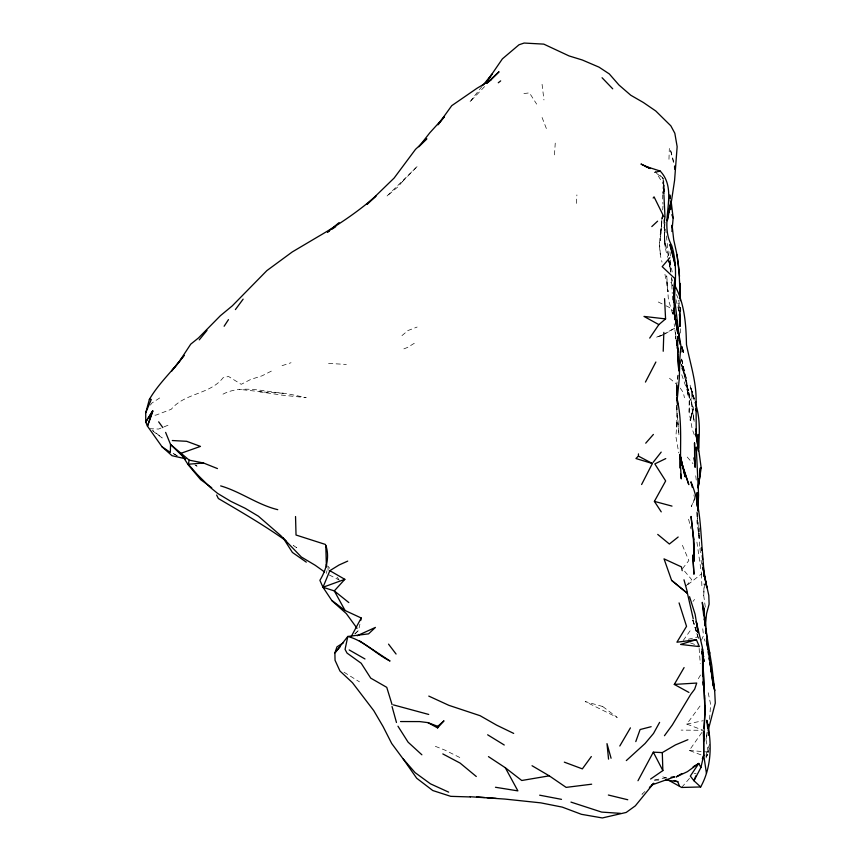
<?xml version="1.0" encoding="UTF-8"?>
<svg xmlns="http://www.w3.org/2000/svg" width="861" height="861" viewBox="0 0 861 861"><rect width="100%" height="100%" fill="white"/><g stroke="black" fill="none" stroke-linecap="round" stroke-linejoin="round"><path stroke-width="0.65" stroke-dasharray="4.3 3.23" d="M676.918 405.509L678.974 435.096L676.423 406.252M677.564 351.858L677.725 336.629L677.715 353.107M676.778 405.251L676.768 427.53L677.058 420.975L675.896 436.602L678.759 452.886M694.289 434.848L692.287 429.348L689.101 412.096L689.198 394.715L684.581 373.868L680.308 359.855M697.066 512.489L696.99 522.369L699.197 538.222L697.625 518.139M697.281 518.268L697.335 513.038L697.55 516.869M705.32 607.134L703.728 595.5L704.018 583.758M664.38 193.725L663.045 178.281L658.439 173.728M677.672 351.514L677.898 338.255L677.672 352.041L674.141 323.854M663.433 193.467L663.594 184.609L664.186 191.594L662.669 177.818M680.75 309.626L680.212 326.47M668.416 255.835L664.477 239.562L664.907 222.364C664.186 234.17 663.788 246.289 667.921 257.59M663.487 193.133L663.809 181.154L662.421 193.424M668.965 159.274L669.331 148.458M680.62 333.035L680.577 318.355M670.332 271.861L670.611 259.183M689.101 412.096L689.661 399.02L686.228 383.511L693.342 408.211L690.027 420.19L690.5 420.566L693.557 408.684L690.027 420.19L693.342 408.211L681.105 372.921M663.616 193.176L663.971 185.352L662.722 177.7M576.483 203.39L576.892 194.909M670.03 198.816L670.245 194.866L670.375 198.805M669.912 201.043L670.245 194.866M664.627 217.381L664.154 228.187L663.788 217.144M679.609 326.653L680.502 309.885L678.672 300.263M677.844 379.098L678.07 375.321M703.728 595.5L704.427 584.016M554.473 154.851L555.248 143.13M677.93 336.769L677.23 345.939L678.048 350.244L677.919 336.942M662.012 217.467L660.344 240.499L662.464 214.486M662.647 209.933L662.959 206.166M680.082 326.62L680.556 305.504M326.599 573.404L326.825 570.918M662.453 214.529L660.409 234.892L661.065 228.014C659.386 239.272 658.633 251.068 662.023 262.099M709.561 719.387L710.626 704.298L707.807 690.845M665.144 217.176L664.326 224.85L664.477 239.562M678.07 338.061L677.23 345.939L678.048 336.457M677.058 381.993L676.789 384.307L668.975 377.807M677.392 379.389L678.07 374.18M709.303 748.144L708.205 753.321L706.138 756.787L708.172 752.062L705.977 739.244L707.118 731.828M355.087 633.868L358.574 630.392L359.909 624.203M705.977 739.244L707.225 734.175M679.092 321.96L680.534 316.428L679.103 320.044M705.955 755.269L709.55 744.259M694.849 498.842L691.351 506.569L694.17 499.358M701.478 640.132L703.512 635.547L702.544 627.034M705.966 757.992L708.205 753.321L705.966 756.442M698.336 678.694L700.897 674.421M701.855 732.496L689.295 750.458L701.328 754.979M700.025 706.031L686.777 724.079L703.243 730.311L681.126 730.106M683.236 640.476L690.242 630.607M150.384 405.09L151.827 403.099L161.05 397.072M693.03 601.419L694.504 599.428M689.467 778.419L681.643 787.46M682.472 568.69L688.854 560.533L681.869 544.012M482.052 86.358L469.557 102.276L486.271 84.841M644.932 791.507L641.994 794.262L643.845 792.55M354.754 633.911L358.574 630.392M401.969 335.607L407.996 330.538L417.122 327.04M696.926 542.118L701.5 573.878L685.743 586.319L691.652 579.571L683.311 569.681M414.281 343.302L407.501 347.457L401.022 349.975M664.541 334.165L675.175 327.901M662.496 334.843L675.089 327.901M271.323 371.134L262.078 375.805L250.605 379.486L241.22 384.318L228.52 376.472L223.042 377.807C210.019 394.553 184.846 392.831 171.253 409.276L155.841 415.163L153.312 415.12M223.01 394.155C241.704 384.135 265.866 392.185 285.96 393.434L306.193 397.631L282.171 395.156L259.839 391.798L286.315 393.477M660.204 336.102L662.378 335.133M167.97 425.248L158.585 429.058L149.706 428.703M662.044 335.112L655.802 337.469L661.603 335.284M282.064 365.677L291.029 362.729M688.305 639.239L697.173 637.086M686.777 724.079L703.233 720.689M666.339 777.752L652.95 780.249L660.613 780.088M523.94 93.548L529.44 92.87L536.651 104.106M694.095 773.565L696.14 773.533M262.002 391.863L239.444 389.376M328.558 363.417L346.337 364.429M689.295 750.458L708.172 752.062M666.866 778.172L662.001 776.622L664.326 777.892M690.479 642.963L697.733 645.459M435.354 746.326L444.933 750.114L461.625 758.423M658.267 301.996L664.853 305.224M665.951 305.763L669.245 307.377L672.667 310.746M329.246 574.944L339.514 580.206M173.169 453.499L178.582 456.653L171.963 452.703M344.013 672.204L359.478 681.858M293.526 545.648L296.787 547.779L293.623 545.476M194.866 464.768L197.051 466.21L195.016 464.606M152.827 431.027L162.212 437.969L152.375 430.102M656.965 173.685L663.045 178.281L664.369 189.743L663.971 185.352L655.404 171.178M687.229 457.051L692.965 463.616M328.019 566.258L329.666 568.249M337.049 577.214L338.685 579.205M681.557 368.476C688.316 375.988 686.572 387.106 688.068 396.308L686.045 380.024L687.067 385.427L681.428 363.633M680.255 388.107L683.236 392.433L684.463 397.739M672.57 285.615L671.01 282.257L672.635 285.938M676.423 294.516L678.048 298.197M704.169 638.927L705.116 641.284M542.075 117.494L547.079 130.366M692.911 620.081L696.366 631.048M672.549 313.512L668.394 299.628L666.705 275.843L668.082 291.771L664.509 271.828M692.868 620.071L696.495 632.232M672.183 312.091L672.807 314.243M696.84 633.448L698.26 638.302M694.235 400.214L690.382 386.697L694.17 398.665M671.849 278.652L672.527 281.084M698.583 638.658L692.492 619.414M673.797 161.976L670.278 149.147L673.872 164.3M681.632 359.123L686.766 380.842M668.254 258.849L669.675 264.101L669.083 261.819M676.003 299.639L679.243 312.339L679.426 326.663M670.471 198.46L669.223 193.521L669.729 198.783M688.606 519.226L690.952 528.815M669.589 260.808L672.247 271.99M694.138 398.772L693.546 396.221L694.31 400.042L690.07 384.856L692.438 397.47L692.319 391.077L691.501 405.144L694.203 421.653M677.994 351.611L677.101 347.747L678.037 352.127M669.417 261.044L669.944 263.498L669.524 261.131M681.557 359.091L684.398 372.49L681.708 359.5M693.923 494.967L695.29 501.479M668.158 258.731L671.106 273.389M678.274 353.225L675.422 336.371L678.048 351.923M542.075 84.324L543.948 99.951M678.952 352.375L677.37 343.657L677.23 337.426M692.987 414.066L694.149 420.717L691.501 405.144M699.476 536.651L698.895 532.948L699.487 536.92M669.341 262.11L670.891 272.291M669.309 262.142L670.428 270.817M668.48 255.211L665.693 229.091M696.936 511.94L699.832 547.101M669.223 261.324L670.106 268.675M669.944 251.713L670.601 258.042M695.753 475.789L696.323 480.836M677.585 351.858L675.293 330.753M678.048 350.244L677.37 343.657L677.865 351.127L677.316 336.565M699.961 548.414L700.596 554.99M701.102 560.242L701.489 564.181M671.429 277.317L672.237 293.526M659.451 242.619L660.462 255.792M699.293 527.89L699.595 531.807M699.132 648.419L700.262 663.648M672.398 296.13L672.645 300.015M662.486 194.758L662.938 204.1M701.5 573.878L701.93 588.106M328.041 567.733L328.073 570.391M664.477 232.685L665.241 247.57L664.477 232.75M402.604 181.434L397.933 186.826L386.621 196.416L417.596 166.108L402.604 181.434M602.722 706.526L585.179 701.554L617.24 717.439L602.722 706.526M684.495 375.17L681.191 364.149L688.326 390.507L684.495 375.17M680.093 316.568L678.414 308.001L680.491 326.879L679.286 309.809L680.298 323.381L680.093 316.568M680.007 314.943L678.619 302.728L680.05 319.958L680.007 314.943"/><path stroke-width="1.29" d="M679.77 467.921L679.996 454.759M641.606 484.517L652.38 463.519L635.945 458.536L638.421 456.093L638.453 453.887M695.107 402.335C700.37 417.208 699.659 433.029 698.486 448.506L698.142 434.418L698.712 449.722L701.188 467.964L700.316 468.104L700.165 474.659L698.11 487.778L699.143 478.598M703.749 731.785L703.738 755.151L706.44 773.361M673.517 298.25L673.582 295.614M672.021 227.724L672.097 225.205L673.7 239.692L677.026 254.878L679.523 276.273M663.218 351.256L663.831 332.378M696.14 449.754L696.237 447.053L698.583 495.086L697.862 510.864M669.675 205.381L669.309 211.957L669.643 205.887M703.631 741.493L704.987 712.155L702.479 648.763L702.63 675.831M669.847 257.687L662.184 266.662L674.82 278.534L673.722 296.281L674.863 319.356L674.572 316.848M703.889 728.288L704.987 712.155L704.653 695.139M673.722 292.988L674.82 278.534M437.603 727.9L437.743 726.35L443.985 720.818L437.603 727.9L427.895 722.616L419.651 721.583L400.537 721.55M671.914 231.512L673.151 218.07L671.096 200.936M705.428 625.441L706.547 613.689L709.109 604.153L708.797 595.446L703.749 572.49M677.187 399.665L679.307 378.399L679.76 361.222L678.898 369.412L680.911 345.81L676.251 319.453L680.115 344.454M699.584 474.659L700.316 468.104M678.866 368.626L679.609 362.406L678.909 367.669M701.188 467.964L698.11 487.778M668.922 209.083L667.297 220.707L671.623 200.107L674.583 180.379L677.144 146.671L674.83 133.251L670.837 125.835L655.77 110.994L643.415 102.524L630.769 95.237L618.984 85.035L609.276 73.906L599.041 67.158L582.327 60.001L569.099 55.943L543.786 44.126L524.134 43.05L519.011 44.772L502.393 58.86L486.497 82.01L492.061 74.143L482.881 85.336M324.522 571.919L315.169 565.257L301.339 557.002L280.697 535.553L258.386 516.191L245.159 508.281L230.759 501.306L217.715 493.471L210.31 487.434L197.191 474.422L188.322 464.23L189.205 460.151L170.543 444.47L165.624 432.394M360.705 620.49L361.233 618.004L345.078 610.503L331.959 600.515M326.405 566.678L325.781 545.174C329.946 557.25 326.254 569.778 319.894 580.336L322.983 587.267L332.066 600.881L346.283 613.559L357.035 628.282M707.688 728.191L706.795 720.226C712.079 742.365 711.907 766.753 700.671 786.965L693.966 780.755L700.919 767.538L703.738 755.151L703.512 731.613L703.577 736.446M708.151 730.365L715.287 703.093L714.673 690.64L711.81 665.564L705.643 628.25M185.825 458.859L171.974 455.684L162.029 446.773L147.457 426.163L145.735 421.998L145.713 412.839L149.373 399.429C158.672 383.263 173.061 370.478 184.136 355.389L171.619 371.016L178.453 362.868L190.722 344.163L198.493 337.942L220.373 315.718L232.287 305.859L266.856 270.623L292.256 251.95L318.344 236.495C338.674 224.732 358.241 211.526 376.009 195.996L367.023 204.348L394.155 178.023L415.529 149.319L426.83 138.793L418.876 146.779L429.779 132.831L444.47 116.655L437.969 124.802L451.734 105.677L476.994 88.274L490.867 79.998L499.046 71.764L486.551 83.291M635.784 741.601L640.1 729.536L651.142 726.695M152.827 411.214L147.457 426.163L152.709 410.869L145.735 421.998L152.709 410.869M695.828 775.879L693.966 780.755L690.318 776.084L698.798 763.427L700.919 767.538M702.339 758.81L703.738 755.151M348.813 602.571L334.305 590.904L322.983 587.267L329.838 570.682L339.04 565.01L347.715 561.103M145.713 412.839L151.288 399.396L149.373 399.429M637.99 780.723L653.316 752.159L662.292 752.6L675.433 744.926L687.896 739.707M661.248 511.864L654.392 501.382L665.671 480.933L654.823 463.896L665.768 458.59M655.878 362.018L645.449 382.08M351.127 636.742L361.233 618.004M659.612 722.368L653.521 733.443L645.061 743.527L626.313 760.586M688.897 692.416L674.303 684.42L684.086 667.587M619.791 746.013L630.424 727.868M649.711 338.093L658.859 324.619L665.575 318.904L664.563 298.67M224.129 326.244L228.466 319.635M591.335 756.55L582.359 768.873L564.321 762.146M664.466 735.703L672.333 724.94L690.673 694.493L694.655 689.198L696.732 683.053L674.303 684.42M235.397 309.583L243.125 299.154M653.165 198.052L654.059 196.857L663.896 216.832M653.101 462.379L661.194 452.111M199.278 339.847L206.995 330.398M340.289 646.557L334.886 652.896L335.047 660.29L339.944 671.01L352.461 682.708L373.749 710.626L383.048 726.501L391.701 743.506L402.808 758.498L415.11 772.64L430.478 783.844L448.667 792.142M645.728 443.178L653.391 434.439M329.838 570.682L344.841 579.335L334.305 590.904L345.078 610.503M651.788 785.071L653.747 783.23L635.321 805.853L626.205 812.44L602.345 817.95L581.423 814.312L562.265 807.112L540.805 802.861L504.89 799.073L470.214 796.726M651.809 226.572L657.6 221.169M649.409 787.406L652.197 784.834L674.626 776.826L671.074 777.225M339.094 222.601L327.428 232.212L329.505 230.834M486.713 83.377L490.867 79.998M678.167 537.016L669.374 544.023L657.729 534.412M498.282 82.764L500.671 80.891M650.604 779.044L662.862 770.573L662.292 752.6M331.582 229.456L335.736 226.691M343.539 642.683L336.952 646.88L334.886 652.896L347.801 636.473L368.573 633.857L375.418 627.411L357.164 635.741M681.794 773.565L676.133 776.956L687.347 771.693L698.798 763.427L693.127 766.807M322.983 587.267L344.841 579.335M696.366 639.658L680.567 644.426L699.369 646.6L696.366 639.658L676.918 642.22L686.54 626.345L679.071 602.904M654.726 172.415L660.183 171.048C679.426 191.433 658.17 221.837 671.655 245.385C677.629 263.95 675.11 283.495 674.26 302.598L674.098 294.484L679.501 339.352M591.668 784.199L566.14 787.385L549.264 775.836L521.744 780.496L505.299 767.721L488.456 756.625M188.322 464.23L203.508 462.992L217.456 468.578M700.671 786.965L681.643 787.46L667.824 779.808M470.397 796.952L450.755 796.339L432.782 790.538L416.713 778.258L403.206 758.982M172.297 440.531L186.686 441.306L200.462 446.396L180.842 453.349L188.376 465.037L200.624 479.609L211.741 487.767M620.598 813.365L601.656 812.095L570.951 802.097M476.757 796.877L484.528 797.48M487.111 797.673L496.173 798.384M665.575 318.904L643.985 316.417L658.859 324.619M665.725 779.98L677.801 781.67L679.48 786.201M495.462 787.266L517.891 790.882L505.299 767.721M539.664 795.187L561.501 799.352M189.205 460.151L203.508 462.992M608.361 795.026L627.766 799.751M393.402 704.89L428.713 714.447M654.392 501.382L672.01 506.107M693.234 618.801L687.444 593.38L671.591 580.357L664.035 558.864L681.406 566.861L682.203 570.671M660.183 171.048L645.718 166.41L649.861 168.315L640.971 164.031L650.184 168.562M674.152 780.507L677.801 781.67M277.759 509.68C257.482 504.761 240.596 491.674 220.653 485.895M325.383 544.432L296.033 535.025L295.538 516.525M427.895 722.616L437.743 726.35M428.778 696.086L448.839 705.32L480.104 715.706L496.657 725.166L513.683 733.411M442.823 753.935L460.108 763.094L476.294 776.504M638.421 456.093L652.38 463.519M349.211 649.947L364.967 658.966M532.044 765.73L549.264 775.836M487.649 734.799L504.255 745.013M285.927 540.73C264.198 525.296 241.295 512.004 218.371 498.53L216.638 495.053M162.029 446.773L170.349 452.445L170.543 444.47L183.963 457.535M306.312 562.147L292.406 552.439L283.065 537.813M359.241 640.702L390.033 661.033C375.331 653.725 363.966 640.627 347.801 636.473L345.067 649.377L347.037 653.09L361.19 663.25L370.714 678.124L386.761 687.347L392.067 704.642M671.591 580.357L687.444 593.38M421.879 754.796L408.103 742.182L397.965 726.21M602.076 77.738L612.72 88.823M388.537 644.136L396.071 654.037M158.65 421.836L162.826 427.583M653.316 752.159L662.862 770.573M708.894 650.712L709.83 653.068M671.849 214.701L673.151 218.07M674.68 285.174C684.656 303.556 686.034 324.188 686.475 344.572C690.199 363.762 696.689 382.402 696.086 402.227L696.237 432.437L696.129 429.962M681.546 462.841L688.789 484.614L682.493 465.543L679.996 455.082L680.212 458.117L680.136 454.468M689.553 596.695L695.118 614.291L698.153 632.781L696.28 621.577L702.35 647.278L703.319 685.378L703.028 681.858M679.716 456.61L681.18 461.593M703.943 573.587L706.838 587.665L703.846 570.735L702.641 554.441C700.359 530.042 700.682 504.783 690.942 481.794L692.287 487.358M702.189 651.594L703.631 656.76L702.275 651.648M611.073 758.24L606.994 743.635L608.555 759.133M392.046 706.537L396.469 722.497M683.978 579.787L687.379 592.142M674.464 166.819L675.067 169.348L674.852 165.818M679.996 455.082L685.119 476.736L680.276 455.512M702.059 652.649L704.126 661.442L702.135 651.648M696.086 408.943L696.592 411.483L696.215 408.943M702.21 653.079L702.716 655.619M709.841 662.862L710.325 665.456M710.809 668.05L714.673 690.64L710.874 667.329L713.295 686.12L706.569 638.647L707.871 649.194M326.384 564.267L326.814 566.786M704.761 623.02L705.202 625.635M696.118 433.815L698.475 451.186L696.118 433.546M701.231 547.79L701.629 550.265M702.974 567.474L703.555 571.241M703.017 568.077L703.415 570.703M703.814 573.318L704.212 575.934L703.921 573.587M709.033 658.03L709.356 660.279M678.888 268.514L677.026 254.878M704.04 618.973L704.18 619.963M696.194 435.106L696.689 438.68L696.129 428.724M680.567 473.851L681.299 478.845C678.92 451.767 683.462 424.139 676.724 397.448L677.607 404.939L676.692 384.835L676.832 395.317M698.293 510.358L698.411 511.251L697.27 502.124L697.464 505.977M705.525 630.995L705.848 633.556M706.515 638.701L707.182 643.834M707.344 645.158L707.85 649.14L705.945 626.733L702.296 602.345L703.641 615.131M708.194 651.799L708.528 654.468M693.837 539.718L691.039 516.439L694.246 545.035L694.117 561.264L693.32 535.499M674.271 314.34L673.732 308.152M703.921 573.856L704.212 576.386L703.017 563.428M708.14 732.162L708.431 734.82M702.21 555.571L702.641 559.564M680.664 349.523L680.933 352.063M670.235 204.035L670.741 209.298L670.471 201.42M679.006 269.407L680.33 300.65M705.03 625.947L703.889 607.812L705.019 624.914M696.032 401.484L696.086 402.227M663.896 194.629L664.983 216.918M708.269 724.413L708.721 734.96M697.593 505.719L697.098 492.567L697.098 506.3M704.502 699.358L702.479 648.763M704.739 705.762L704.987 712.155M674.873 288.026L674.82 285.486L674.863 287.552M694.526 442.995L695.128 467.329L694.192 457.632L694.666 462.379L694.526 442.995M680.061 283.452L679.716 298.423L680.061 283.452M683.311 352.052L681.761 346.692L683.311 352.052M674.088 259.818L669.966 244.459L675.336 265.812L674.088 259.818M677.758 332.938L673.819 310.573L677.758 332.938M693.944 574.039L692.793 555.27L693.944 574.039M677.725 354.129L677.639 352.988L678.78 370.919L677.725 354.129"/></g></svg>
